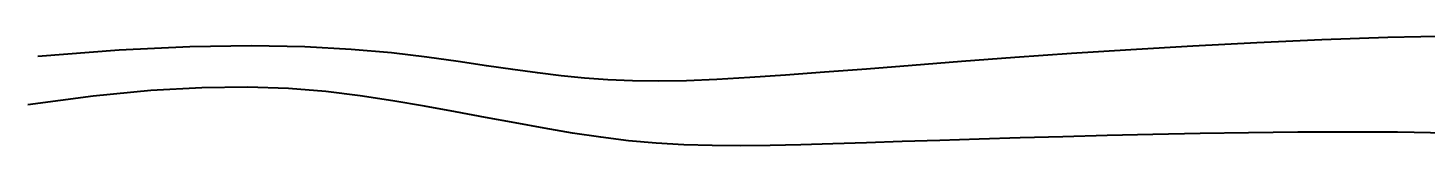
# Model space of a CAD drawing. Header units: metres. Extents: x 561401 to 594056, y 8460144 to 8508504.
# Drawn here: x 572499.5 to 572558.6, y 8464747.4 to 8464752 of the extents above; entities that cross this region are included whole.
import ezdxf

# ---------------------------------------------------------------- set-up
doc = ezdxf.new("R2010")
doc.units = ezdxf.units.M
doc.layers.add('1.1. VIA EXISTENTE', color=252, linetype='Continuous')

msp = doc.modelspace()

# ---------------------------------------------------------------- linework, layer by layer
at = {"layer": '1.1. VIA EXISTENTE', "color": 253, "linetype": 'Continuous', "lineweight": 40, "ltscale": 0.2, "true_color": 0x84a4a6}
for points in [[(572559.716, 8464752.015), (572556.92, 8464751.952), (572554.136, 8464751.858), (572551.386, 8464751.739), (572548.692, 8464751.599), (572546.077, 8464751.444), (572543.562, 8464751.28), (572541.17, 8464751.111), (572538.923, 8464750.943), (572536.838, 8464750.781), (572534.911, 8464750.629), (572533.132, 8464750.49), (572531.492, 8464750.367), (572529.98, 8464750.265), (572528.587, 8464750.187), (572527.303, 8464750.135), (572526.119, 8464750.115), (572525.022, 8464750.127), (572523.989, 8464750.171), (572522.994, 8464750.243), (572522.009, 8464750.342), (572521.01, 8464750.464), (572519.97, 8464750.606), (572518.863, 8464750.767), (572517.662, 8464750.942), (572516.339, 8464751.128), (572514.85, 8464751.307), (572513.151, 8464751.459), (572511.197, 8464751.567), (572508.941, 8464751.61), (572506.339, 8464751.569), (572503.345, 8464751.426), (572499.914, 8464751.16)], [(572559.424, 8464747.923), (572557.335, 8464747.959), (572555.229, 8464747.969), (572553.124, 8464747.96), (572551.039, 8464747.937), (572548.993, 8464747.903), (572547, 8464747.863), (572545.067, 8464747.819), (572543.198, 8464747.772), (572541.395, 8464747.722), (572539.661, 8464747.671), (572538, 8464747.619), (572536.416, 8464747.568), (572534.911, 8464747.517), (572533.486, 8464747.469), (572532.133, 8464747.429), (572530.839, 8464747.4), (572529.594, 8464747.388), (572528.385, 8464747.397), (572527.201, 8464747.433), (572526.031, 8464747.501), (572524.863, 8464747.605), (572523.687, 8464747.749), (572522.499, 8464747.926), (572521.294, 8464748.13), (572520.07, 8464748.354), (572518.823, 8464748.589), (572517.549, 8464748.829), (572516.245, 8464749.066), (572514.909, 8464749.293), (572513.529, 8464749.5), (572512.073, 8464749.675), (572510.501, 8464749.8), (572508.772, 8464749.859), (572506.848, 8464749.837), (572504.688, 8464749.717), (572502.252, 8464749.485), (572499.5, 8464749.122)]]:
    msp.add_lwpolyline(points, dxfattribs=at)

doc.saveas('drawing.dxf')
